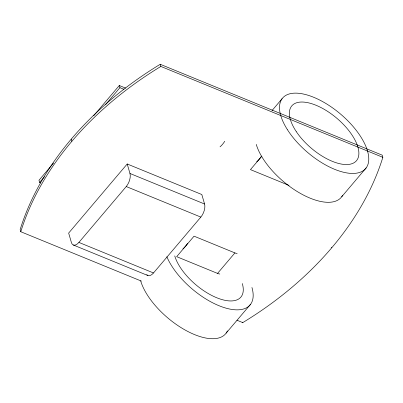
<?xml version="1.0" encoding="UTF-8"?>
<svg xmlns="http://www.w3.org/2000/svg" width="403" height="403" viewBox="0 0 403 403"><rect width="100%" height="100%" fill="white"/><g stroke="black" fill="none" stroke-linecap="round" stroke-linejoin="round"><path stroke-width="0.6" d="M53.584 163.059L38.98 180.287L39.605 182.443L40.768 182.922M93.738 115.676L119.293 85.522L125.696 88.146M39.605 182.443L44.476 176.7M105.722 104.432L119.923 87.678L119.293 85.522M127.212 163.986L68.661 233.075L71.417 242.561A9.783 4.972 -67.7 0 0 78.897 242.415L153.498 272.957L200.845 217.091A9.783 4.972 -67.7 0 0 204.568 204.009L201.812 194.523L127.212 163.986L129.968 173.471A9.783 4.972 -67.7 0 1 126.245 186.549L78.897 242.415M272.055 110.543L282.08 98.71M261.895 156.107L250.449 169.618L289.022 185.41M234.914 252.908L194.044 236.173L176.67 256.671L217.544 273.4L234.914 252.908A8.156 3.783 40.3 0 0 237.201 253.507M226.113 333.15L250.58 304.275M341.729 196.729L366.196 167.86M141.388 281.103L20.775 231.73L20.15 229.574A326.148 236.576 -16.2 0 1 160.233 64.284L382.225 155.165L382.85 157.321A326.148 236.576 -16.2 0 1 242.767 322.607L236.944 320.224M160.233 64.284L160.857 66.44L382.85 157.321M119.923 87.678L123.993 89.345M129.968 173.471L204.568 204.009M126.245 186.549L200.845 217.091M73.356 245.024L147.956 275.561M331.619 247.19L331.78 247.729M242.651 322.204L242.767 322.607M71.22 139.161L71.85 141.317M20.775 231.73A326.148 236.576 -16.2 0 1 160.857 66.44M153.498 272.957A9.783 4.972 -67.7 0 1 146.747 274.624M242.314 283.536A42.401 19.682 40.3 0 1 216.668 297.726A42.401 19.682 40.3 0 1 174.736 255.87M227.418 330.893A54.465 25.283 40.3 0 1 183.959 329.357A54.465 25.283 40.3 0 1 140.647 280.8M251.935 287.47A54.465 25.283 40.3 0 1 221.781 306.784A54.465 25.283 40.3 0 1 166.837 256.741M342.565 195.42A54.465 25.283 40.3 0 1 298.668 192.407A54.465 25.283 40.3 0 1 256.263 144.385M261.411 156.263A18.18 9.244 -67.7 0 1 256.676 161.85M224.758 141.257A18.18 9.244 -67.7 0 1 220.023 146.843M219.826 274.005A8.156 3.783 40.3 0 1 217.544 273.4M187.632 243.316A18.18 9.244 -67.7 0 1 182.902 248.898M287.329 129.544A54.465 25.283 40.3 0 0 364.433 169.774A54.465 25.283 40.3 0 0 320.652 100.533A54.465 25.283 40.3 0 0 287.329 129.544M296.281 131.6A42.401 19.682 40.3 0 0 356.071 161.155A42.401 19.682 40.3 0 0 320.068 107.097A42.401 19.682 40.3 0 0 296.281 131.6"/></g></svg>
